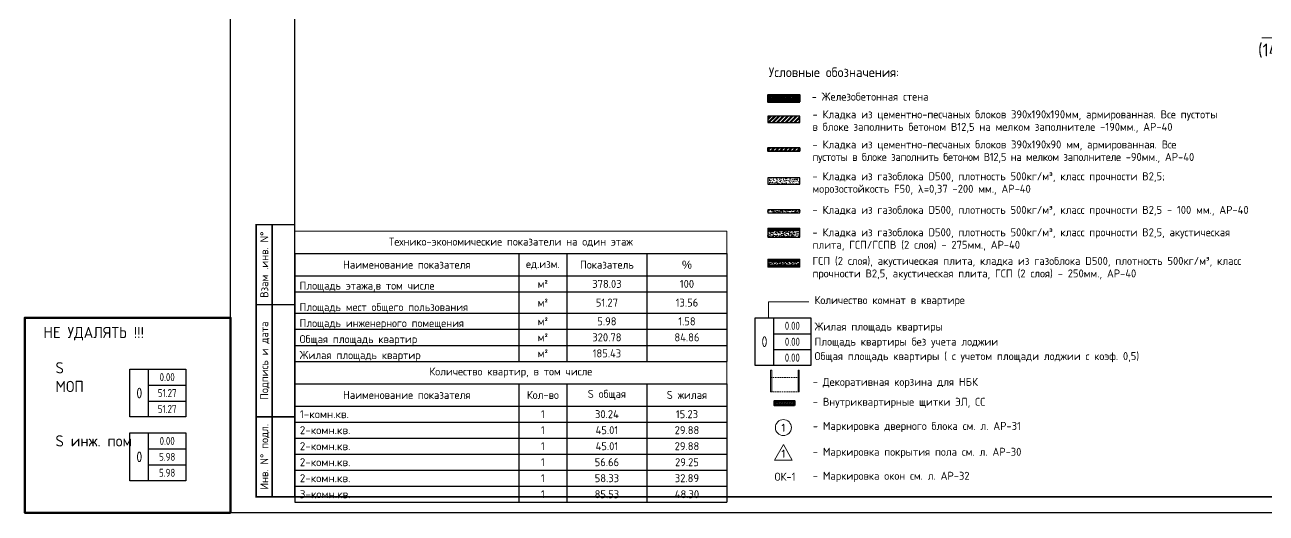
# Model space of a CAD drawing. Header units: millimetres. Extents: x -6427 to 93283, y -13 to 42012.
# Drawn here: x -6427 to 32338, y -13 to 15241 of the extents above; entities that cross this region are included whole.
import ezdxf
from ezdxf.enums import TextEntityAlignment as Align

# ---------------------------------------------------------------- set-up
doc = ezdxf.new("R2010")
doc.units = ezdxf.units.MM
doc.linetypes.add('HIDDEN2', pattern=[4.7625, 3.175, -1.5875])
doc.layers.get('Defpoints').update_dxf_attribs({"color": 6, "lineweight": 60})
for name, color, linetype in [('Layout frame', 96, 'Continuous'), ('АР_СКЦ 190мм', 44, 'Continuous'), ('АР_СКЦ 90мм', 54, 'Continuous'), ('АР_Текст', 7, 'Continuous'), ('ЭЛ_Щитки', 4, 'Continuous')]:
    doc.layers.add(name, color=color, linetype=linetype)
for name, color, linetype, lineweight in [('АР_Выноски', 114, 'Continuous', 5), ('АР_Газаблок 100мм', 24, 'Continuous', 30), ('АР_Газоблок 200мм', 84, 'Continuous', 30), ('АР_ГКЛ', 5, 'Continuous', 20), ('АР_Корзины', 5, 'Continuous', 9), ('АР_Марка двери', 25, 'Continuous', 9), ('АР_Марка окна', 5, 'Continuous', 9), ('АР_Марка пола', 1, 'Continuous', 9), ('АР_Монолит', 1, 'Continuous', 40), ('АР_Помещение-площадь', 7, 'Continuous', 5), ('АР_Утеплитель', 30, 'Continuous', 9), ('АР_Штамп', 7, 'Continuous', 25)]:
    doc.layers.add(name, color=color, linetype=linetype, lineweight=lineweight)
doc.styles.add('Annotative', font='romans.shx', dxfattribs={"width": 0.75})
doc.styles.add('Common Павел', font='')
doc.styles.add('GOST', font='')
doc.styles.add('GOST Common', font='', dxfattribs={"height": 350})
doc.styles.add('GOST Common_I', font='', dxfattribs={"height": 250})
doc.styles.get("Standard").update_dxf_attribs({"font": 'arial.ttf'})
doc.styles.get('Common Павел').set_extended_font_data('GOST Common')
doc.styles.get('GOST').set_extended_font_data('GOST 2.304 type A')
doc.styles.get('GOST Common').set_extended_font_data('GOST Common')
doc.styles.get('GOST Common_I').set_extended_font_data('GOST Common')
pattern_1 = [(50, (-32948, 26412.72), (145.74774, -12.75127), [15.24, -167.64]), (355, (-32948, 26412.72), (-28.19474, 152.8455), [12.192, -134.11247]), (100.45144, (-32935.85, 26411.66), (117.553, 140.0942), [12.952, -142.4722]), (46.1842, (-32948, 26453.36), (216.8632, -33.6339), [22.86, -251.46]), (96.63556, (-32929.93, 26450.56), (189.9233, 197.9409), [19.428, -213.7085]), (351.18415, (-32948, 26453.36), (189.9233, 197.9409), [18.288, -201.1678]), (21, (-32927.68, 26443.2), (121.2915, -81.81216), [15.24, -167.64]), (326, (-32927.68, 26443.2), (49.4416, 147.3504), [12.192, -134.112]), (71.45144, (-32917.57, 26436.39), (170.73314, 65.5382), [12.952, -142.47195]), (37.5, (-32948, 26412.725), (2.47088, 67.64403), [0, -132.4864, 0, -136.144, 0, -134.62]), (7.5, (-32948, 26412.725), (53.45573, 80.14446), [0, -77.6224, 0, -129.4384, 0, -51.308]), (327.5, (-32993.31, 26412.725), (108.472476, -4.582995), [0, -50.8, 0, -158.496, 0, -210.312]), (317.5, (-33013.63, 26412.725), (118.50335, 20.3412), [0, -66.04, 0, -105.2576, 0, -149.352])]
pattern_2 = [(45, (-61821.83, 9269.363), (-33.67596, 33.67596), []), (135, (-61821.83, 9269.363), (-33.67596, -33.67596), [])]

# ---------------------------------------------------------------- blocks, each defined once
blk = doc.blocks.new('*U25')
for points, const_width in [([(-594, 0), (0, 0), (0, 420), (-594, 420)], 0.25), ([(-574, 5), (-5, 5), (-5, 415), (-574, 415)], 0.5)]:
    blk.add_lwpolyline(points, close=True, dxfattribs=dict(const_width=const_width))
at = {"const_width": 0.5}
for points in [[(-574, 5), (-586, 5), (-586, 90), (-574, 90)], [(-581, 5), (-581, 90)], [(-586, 65), (-574, 65)], [(-574, 30), (-586, 30)]]:
    blk.add_lwpolyline(points, dxfattribs=at)
at = {"linetype": 'Continuous', "style": 'Common Павел'}
for s, p in [('Взам .инв. N%%d', (-583.5, 77.5)), ('Подпись и дата', (-583.5, 47.5)), ('Инв. N%%D подл.', (-583.5, 17.5))]:
    blk.add_text(s, height=2.5, rotation=90, dxfattribs=at).set_placement(p, align=Align.MIDDLE_CENTER)
blk = doc.blocks.new('FT_AREA_TYPE_01')
at = {"color": 0, "linetype": 'ByBlock', "lineweight": -2}
for p, q in [((-10.5, 0), (-10.5, 18)), ((-10.5, 18), (10.5, 18)), ((-3.5, 0), (-3.5, 18)), ((10.5, 18), (10.5, 0)), ((-3.5, 12), (10.5, 12)), ((-3.5, 6), (10.5, 6)), ((10.5, 0), (-10.5, 0))]:
    blk.add_line(p, q, dxfattribs=at)
at = {"color": 0, "linetype": 'ByBlock', "lineweight": -2, "style": 'Annotative', "flags": 8}
for tag, height, p in [('ROOMS_AREA', 3, (3.5, 13.5)), ('ROOM_NUMBER', 4, (-7, 7)), ('COMMON_AREA', 3, (3.5, 7.5)), ('GRAND_COMMON_AREA', 3, (3.5, 1.5))]:
    blk.add_attdef(tag, text='', height=height, dxfattribs=at).set_placement(p, align=Align.CENTER)
blk = doc.blocks.new('*T97')
at = {"layer": 'Defpoints', "color": 8, "linetype": 'ByBlock', "lineweight": 0, "transparency": 16777216}
for p, q in [((0, 0), (13500, 0)), ((0, 0), (0, -700)), ((13500, 0), (13500, -700)), ((13500, -4070), (13500, -4770))]:
    blk.add_line(p, q, dxfattribs=at)
at = {"layer": 'АР_Текст', "color": 0, "lineweight": -2, "transparency": 16777216}
for p, q in [((0, -700), (7000, -700)), ((0, -700), (0, -8470)), ((7000, -700), (7000, -4070)), ((8500, -700), (8500, -4070)), ((11000, -700), (11000, -4070)), ((13500, -700), (13500, -1400)), ((0, -1400), (13500, -1400)), ((0, -1900), (13500, -1900)), ((0, -2570), (13500, -2570)), ((0, -3070), (8500, -3070)), ((0, -3570), (13500, -3570)), ((0, -4070), (13500, -4070)), ((0, -4770), (13500, -4770)), ((7000, -4770), (7000, -7470)), ((8500, -4770), (8500, -8470)), ((11000, -4770), (11000, -8470)), ((13500, -4770), (13500, -8470)), ((0, -5470), (13500, -5470)), ((0, -5970), (13500, -5970)), ((0, -6470), (13500, -6470)), ((0, -6970), (13500, -6970)), ((0, -7470), (13500, -7470)), ((0, -7970), (13500, -7970)), ((0, -8470), (13500, -8470))]:
    blk.add_line(p, q, dxfattribs=at)
at = {"layer": 'АР_Текст', "color": 0, "linetype": 'ByBlock', "lineweight": -2, "transparency": 16777216}
for p, q in [((7000, -700), (13500, -700)), ((13500, -1400), (13500, -4070)), ((8500, -3070), (13500, -3070)), ((7000, -7470), (7000, -8470))]:
    blk.add_line(p, q, dxfattribs=at)
at = {"layer": 'АР_Текст', "color": 0, "transparency": 16777216, "char_height": 250}
for s, insert, width, attachment_point in [('{\\fGOST Common|b0|i0|c204|p34;\\C256;Технико-экономические показатели на один этаж}', (6750, -350), 13497, 5), ('{\\fGOST Common|b0|i0|c204|p34;\\C256;ед.изм.}', (7750, -1050), 1497, 5), ('{\\fGOST Common|b0|i0|c204|p34;\\C256;Показатель}', (9750, -1050), 2497, 5), ('%', (12250, -1050), 2497, 5), ('{\\fGOST Common|b0|i0|c204|p34;378.03}', (9750, -1650), 2497, 5), ('{\\fGOST Common|b0|i0|c204|p34;100', (12250, -1650), 2497, 5), ('{\\fGOST Common|b0|i0|c204|p34;13.56}', (12250, -2235), 2497, 5), ('{\\fGOST Common|b0|i0|c204|p34;1.58}', (12250, -2820), 2497, 5), ('{\\fGOST Common|b0|i0|c204|p34;84.86}', (12250, -3320), 2497, 5), ('{\\fGOST Common|b0|i0|c204|p34;\\C256;Наименование показателя}', (3500, -5120), 6997, 5), ('{\\fISOCPEUR|b0|i0|c204|p34;\\C256; 1-комн.кв.}', (2, -5720), 6997, 4), ('{\\fISOCPEUR|b0|i0|c204|p34;\\C256; \\fISOCPEUR|b0|i0|c0|p34;2\\fISOCPEUR|b0|i0|c204|p34;-комн.кв.}', (2, -6220), 6997, 4), ('{\\fISOCPEUR|b0|i0|c204|p34;\\C256; \\fISOCPEUR|b0|i0|c0|p34;2\\fISOCPEUR|b0|i0|c204|p34;-комн.кв.}', (2, -6720), 6997, 4), ('{\\fISOCPEUR|b0|i0|c204|p34;\\C256; \\fISOCPEUR|b0|i0|c0|p34;2\\fISOCPEUR|b0|i0|c204|p34;-комн.кв.}', (2, -7220), 6997, 4), ('{\\fISOCPEUR|b0|i0|c204|p34;\\C256; \\fISOCPEUR|b0|i0|c0|p34;2\\fISOCPEUR|b0|i0|c204|p34;-комн.кв.}', (2, -7720), 6997, 4), ('{\\fISOCPEUR|b0|i0|c204|p34;\\C256; \\fISOCPEUR|b0|i0|c0|p34;3\\fISOCPEUR|b0|i0|c204|p34;-комн.кв.}', (2, -8220), 6997, 4)]:
    blk.add_mtext(s, dxfattribs=dict(at, insert=insert, width=width, attachment_point=attachment_point))
for s, insert, width, attachment_point, style in [('{\\C256;Наименование показателя}', (3500, -1050), 6997, 5, 'GOST Common_I'), ('м²', (7750, -1650), 1497, 5, 'GOST Common'), ('{\\C256; Площадь этажа,в том числе}', (2, -1898), 6997, 7, 'GOST Common'), ('{\\C256; Площадь мест общего пользования}', (2, -2568), 6997, 7, 'GOST Common'), ('м²', (7750, -2235), 1497, 5, 'GOST Common'), ('51.27', (9750, -2235), 2497, 5, 'GOST Common_I'), ('м²', (7750, -2820), 1497, 5, 'GOST Common'), ('5.98', (9750, -2820), 2497, 5, 'GOST Common_I'), ('{\\C256; Площадь инженерного помещения}', (2, -3068), 6997, 7, 'GOST Common'), ('{\\C256; Общая площадь квартир }', (2, -3568), 6997, 7, 'GOST Common'), ('м²', (7750, -3320), 1497, 5, 'GOST Common'), ('320.78', (9750, -3320), 2497, 5, 'GOST Common_I'), ('{\\C256; Жилая площадь квартир }', (2, -4068), 6997, 7, 'GOST Common'), ('м²', (7750, -3820), 1497, 5, 'GOST Common'), ('185.43', (9750, -3820), 2497, 5, 'GOST Common_I'), ('{\\C256;Количество квартир, в том числе}', (6750, -4420), 13497, 5, 'GOST Common_I'), ('Кол-во', (7750, -5120), 1497, 5, 'GOST Common_I'), ('S общая', (9750, -5120), 2497, 5, 'GOST Common_I'), ('S жилая', (12250, -5120), 2497, 5, 'GOST Common_I'), ('1', (7750, -5720), 1497, 5, 'GOST Common_I'), ('30.24', (9750, -5720), 2497, 5, 'GOST Common_I'), ('15.23', (12250, -5720), 2497, 5, 'GOST Common_I'), ('1', (7750, -6220), 1497, 5, 'GOST Common_I'), ('45.01', (9750, -6220), 2497, 5, 'GOST Common_I'), ('29.88', (12250, -6220), 2497, 5, 'GOST Common_I'), ('1', (7750, -6720), 1497, 5, 'GOST Common_I'), ('45.01', (9750, -6720), 2497, 5, 'GOST Common_I'), ('29.88', (12250, -6720), 2497, 5, 'GOST Common_I'), ('1', (7750, -7220), 1497, 5, 'GOST Common_I'), ('56.66', (9750, -7220), 2497, 5, 'GOST Common_I'), ('29.25', (12250, -7220), 2497, 5, 'GOST Common_I'), ('1', (7750, -7720), 1497, 5, 'GOST Common_I'), ('58.33', (9750, -7720), 2497, 5, 'GOST Common_I'), ('32.89', (12250, -7720), 2497, 5, 'GOST Common_I'), ('1', (7750, -8220), 1497, 5, 'GOST Common_I'), ('85.53', (9750, -8220), 2497, 5, 'GOST Common_I'), ('48.30', (12250, -8220), 2497, 5, 'GOST Common_I')]:
    blk.add_mtext(s, dxfattribs=dict(at, insert=insert, width=width, attachment_point=attachment_point, style=style))
blk = doc.blocks.new('_Марки_ Дверь - Марка-185316-Условные обозначения')
at = {"layer": 'АР_Марка двери'}
blk.add_circle((4614.6, 3445.4), 50, dxfattribs=at)
blk = doc.blocks.new('A$C3d773c7d')
at = {"layer": 'ЭЛ_Щитки'}
h = blk.add_hatch(dxfattribs=at)
h.set_pattern_fill('ANGLE', color=256, scale=5)
h.set_pattern_definition([(0, (155981.438, -14120.167), (0, 34.925), [25.4, -9.525]), (90, (155981.438, -14120.167), (-34.925, 2e-15), [25.4, -9.525])])
h.paths.add_polyline_path([(-208, 0), (208, 0), (208, 100), (-208, 100)])
at = {"layer": 'ЭЛ_Щитки', "lineweight": 40}
blk.add_lwpolyline([(-208, 0), (208, 0), (208, 100), (-208, 100)], close=True, dxfattribs=at)
blk = doc.blocks.new('A$C389248CB')
at = {"layer": 'АР_Корзины', "linetype": 'Continuous', "lineweight": 5, "ltscale": 0.2}
for points in [[(-410, 0), (-450, 0), (-450, 670), (-410, 670)], [(450, 0), (410, 0), (410, 670), (450, 670)]]:
    blk.add_lwpolyline(points, close=True, dxfattribs=at)
at = {"layer": 'АР_Корзины', "linetype": 'HIDDEN2', "lineweight": 15, "ltscale": 15}
blk.add_lwpolyline([(-450, 220), (450, 220), (450, 670), (-450, 670)], close=True, dxfattribs=at)
blk = doc.blocks.new('A$Cfbf6b927')
at = {"layer": 'АР_Газаблок 100мм', "lineweight": 0, "ltscale": 0.5}
h = blk.add_hatch(dxfattribs=at)
h.set_pattern_fill('AR-CONC', color=256, scale=0.8, style=0)
h.set_pattern_definition(pattern_1)
h.paths.add_polyline_path([(922, 4206), (922, 4306), (-78, 4306), (-78, 4206)])
h = blk.add_hatch(dxfattribs=at)
h.set_pattern_fill('AR-CONC', color=256, scale=0.8, style=0)
h.set_pattern_definition([(50, (-61821.83, 9269.36), (145.74774, -12.75127), [15.24, -167.64]), (355, (-61821.83, 9269.36), (-28.19474, 152.84548), [12.192, -134.11247]), (100.45144, (-61809.68, 9268.3), (117.553, 140.0942), [12.952, -142.4722]), (46.1842, (-61821.83, 9310), (216.86323, -33.63386), [22.86, -251.46]), (96.63556, (-61803.76, 9307.2), (189.9233, 197.9409), [19.428, -213.7085]), (351.18415, (-61821.83, 9310), (189.9233, 197.9409), [18.288, -201.1678]), (21, (-61801.51, 9299.84), (121.29151, -81.81216), [15.24, -167.64]), (326, (-61801.51, 9299.84), (49.44162, 147.35037), [12.192, -134.112]), (71.45144, (-61791.4, 9293.03), (170.73314, 65.5382), [12.952, -142.47195]), (37.5, (-61821.83, 9269.363), (2.470883, 67.64403), [0, -132.4864, 0, -136.144, 0, -134.62]), (7.5, (-61821.83, 9269.36), (53.45573, 80.14446), [0, -77.6224, 0, -129.4384, 0, -51.308]), (327.5, (-61867.143, 9269.363), (108.472476, -4.582995), [0, -50.8, 0, -158.496, 0, -210.312]), (317.5, (-61887.46, 9269.36), (118.50335, 20.34119), [0, -66.04, 0, -105.2576, 0, -149.352])])
h.paths.add_polyline_path([(-78, 2689), (-78, 2589), (922, 2589), (922, 2689)])
at = {"layer": 'АР_Газоблок 200мм', "lineweight": 0, "ltscale": 0.5}
h = blk.add_hatch(dxfattribs=at)
h.set_pattern_fill('AR-CONC', color=256, scale=0.8, style=0)
h.set_pattern_definition(pattern_1)
h.paths.add_polyline_path([(922, 5106), (922, 5306), (-78, 5306), (-78, 5106)])
h = blk.add_hatch(dxfattribs=at)
h.set_pattern_fill('AR-CONC', color=256, scale=0.8, style=0)
h.set_pattern_definition([(50, (-49951.83, 10231.18), (145.74774, -12.75127), [15.24, -167.64]), (355, (-49951.83, 10231.18), (-28.19474, 152.84548), [12.192, -134.11247]), (100.45144, (-49939.68, 10230.12), (117.553, 140.0942), [12.952, -142.4722]), (46.1842, (-49951.83, 10271.82), (216.86323, -33.63386), [22.86, -251.46]), (96.63556, (-49933.76, 10269.02), (189.9233, 197.9409), [19.428, -213.7085]), (351.18415, (-49951.83, 10271.82), (189.9233, 197.9409), [18.288, -201.1678]), (21, (-49931.51, 10261.66), (121.2915, -81.81216), [15.24, -167.64]), (326, (-49931.51, 10261.66), (49.44162, 147.35037), [12.192, -134.112]), (71.45144, (-49921.4, 10254.85), (170.73314, 65.5382), [12.952, -142.47195]), (37.5, (-49951.83, 10231.183), (2.47088, 67.64403), [0, -132.4864, 0, -136.144, 0, -134.62]), (7.5, (-49951.83, 10231.18), (53.45573, 80.14446), [0, -77.6224, 0, -129.4384, 0, -51.308]), (327.5, (-49997.144, 10231.183), (108.472476, -4.582995), [0, -50.8, 0, -158.496, 0, -210.312]), (317.5, (-50017.46, 10231.18), (118.50335, 20.3412), [0, -66.04, 0, -105.2576, 0, -149.352])])
h.paths.add_polyline_path([(922, 3451), (922, 3651), (-78, 3651), (-78, 3451)])
at = {"layer": 'АР_Монолит', "lineweight": 0, "ltscale": 50}
h = blk.add_hatch(dxfattribs=at)
h.set_pattern_fill('ANSI35', color=256, scale=10)
h.set_pattern_definition([(45, (-32948, 26312.725), (-44.90128, 44.90128), []), (45, (-32903.1, 26312.725), (-44.90128, 44.90128), [79.375, -15.875, 0, -15.875])])
h.paths.add_polyline_path([(922, 7682), (922, 7882), (-78, 7882), (-78, 7682)])
at = {"layer": 'АР_СКЦ 190мм', "lineweight": 0, "ltscale": 50}
h = blk.add_hatch(dxfattribs=at)
h.set_pattern_fill('ANSI32', color=256, scale=10)
h.set_pattern_definition([(45, (-32948, 26312.725), (-67.35192, 67.35192), []), (45, (-32903.1, 26312.725), (-67.35192, 67.35192), [])])
h.paths.add_polyline_path([(922, 7228), (-78, 7228), (-78, 7028), (922, 7028)])
at = {"layer": 'АР_СКЦ 90мм', "lineweight": 5, "ltscale": 50}
h = blk.add_hatch(dxfattribs=at)
h.set_pattern_fill('ANSI32', color=256, scale=10)
h.set_pattern_definition([(45, (-32948, 26412.725), (-67.35192, 67.35192), []), (45, (-32903.1, 26412.725), (-67.35192, 67.35192), [])])
h.paths.add_polyline_path([(922, 6138), (922, 6238), (-78, 6238), (-78, 6138)])
at = {"layer": 'АР_Утеплитель', "lineweight": 0, "ltscale": 50}
h = blk.add_hatch(dxfattribs=at)
h.set_pattern_fill('ANSI37', color=256, scale=15)
h.set_pattern_definition([(45, (-49951.83, 10231.183), (-33.67596, 33.67596), []), (135, (-49951.83, 10231.183), (-33.67596, -33.67596), [])])
h.paths.add_polyline_path([(922, 3651), (922, 3701), (-78, 3701), (-78, 3651)])
h = blk.add_hatch(dxfattribs=at)
h.set_pattern_fill('ANSI37', color=256, scale=15)
h.set_pattern_definition(pattern_2)
h.paths.add_polyline_path([(-78, 2689), (-78, 2739), (922, 2739), (922, 2689)])
h = blk.add_hatch(dxfattribs=at)
h.set_pattern_fill('ANSI37', color=256, scale=15)
h.set_pattern_definition(pattern_2)
h.paths.add_polyline_path([(-78, 2589), (-78, 2539), (922, 2539), (922, 2589)])
at = {"lineweight": 5, "ltscale": 50}
blk.add_lwpolyline([(-51, 932), (-51, 1433), (1210, 1433)], dxfattribs=at)
at = {"layer": 'АР_Газаблок 100мм', "lineweight": 30, "ltscale": 0.5}
for points in [[(922, 4206), (922, 4306), (-78, 4306), (-78, 4206)], [(-78, 2689), (-78, 2589), (922, 2589), (922, 2689)]]:
    blk.add_lwpolyline(points, close=True, dxfattribs=at)
at = {"layer": 'АР_Газоблок 200мм', "lineweight": 30, "ltscale": 50}
blk.add_lwpolyline([(922, 5106), (922, 5306), (-78, 5306), (-78, 5106)], close=True, dxfattribs=at)
at = {"layer": 'АР_Газоблок 200мм', "lineweight": 30, "ltscale": 0.5}
blk.add_lwpolyline([(922, 3451), (922, 3651), (-78, 3651), (-78, 3451)], close=True, dxfattribs=at)
at = {"layer": 'АР_ГКЛ', "lineweight": 0, "ltscale": 50}
for points in [[(922, 3701), (922, 3726), (-78, 3726), (-78, 3701)], [(-78, 2739), (-78, 2764), (922, 2764), (922, 2739)], [(-78, 2539), (-78, 2514), (922, 2514), (922, 2539)]]:
    blk.add_lwpolyline(points, close=True, dxfattribs=at)
at = {"layer": 'АР_Марка пола'}
blk.add_lwpolyline([(410, -3030), (130, -3514), (690, -3514), (410, -3030)], dxfattribs=at)
at = {"layer": 'АР_Монолит', "ltscale": 50}
blk.add_lwpolyline([(922, 7682), (922, 7882), (-78, 7882), (-78, 7682)], close=True, dxfattribs=at)
at = {"layer": 'АР_СКЦ 190мм', "lineweight": 30, "ltscale": 50}
blk.add_lwpolyline([(922, 7228), (-78, 7228), (-78, 7028), (922, 7028)], close=True, dxfattribs=at)
at = {"layer": 'АР_СКЦ 90мм', "lineweight": 35, "ltscale": 50}
blk.add_lwpolyline([(922, 6138), (922, 6238), (-78, 6238), (-78, 6138)], close=True, dxfattribs=at)
at = {"layer": 'АР_Утеплитель', "ltscale": 50}
for points in [[(922, 3651), (922, 3701), (-78, 3701), (-78, 3651)], [(-78, 2689), (-78, 2739), (922, 2739), (922, 2689)], [(-78, 2589), (-78, 2539), (922, 2539), (922, 2589)]]:
    blk.add_lwpolyline(points, close=True, dxfattribs=at)
at = {"layer": 'АР_Корзины', "xscale": -1, "rotation": 180}
blk.add_blockref('A$C389248CB', (458, -709), dxfattribs=at)
at = {"layer": 'АР_Марка двери', "xscale": 5, "yscale": 5, "zscale": 5}
blk.add_blockref('_Марки_ Дверь - Марка-185316-Условные обозначения', (-22663, -19724), dxfattribs=at)
at = {"layer": 'АР_Помещение-площадь', "color": 1, "lineweight": 25}
ref = blk.add_blockref('FT_AREA_TYPE_01', (400, -562), dxfattribs=dict(at, xscale=83, yscale=83, zscale=83))
ref.add_attrib('ROOM_NUMBER', '0', dxfattribs={"layer": '0', "color": 0, "linetype": 'ByBlock', "lineweight": -2, "height": 332, "style": 'GOST'}).set_placement((-179, 19), align=Align.CENTER)
ref.add_attrib('ROOMS_AREA', '0.00', dxfattribs={"layer": '0', "color": 0, "linetype": 'ByBlock', "lineweight": -2, "height": 249, "style": 'GOST'}).set_placement((691, 558), align=Align.CENTER)
ref.add_attrib('COMMON_AREA', '0.00', dxfattribs={"layer": '0', "color": 0, "linetype": 'ByBlock', "lineweight": -2, "height": 249, "style": 'GOST'}).set_placement((692, 60), align=Align.CENTER)
ref.add_attrib('GRAND_COMMON_AREA', '0.00', dxfattribs={"layer": '0', "color": 0, "linetype": 'ByBlock', "lineweight": -2, "height": 249, "style": 'GOST'}).set_placement((690, -438), align=Align.CENTER)
at = {"layer": 'ЭЛ_Щитки', "xscale": -1.5, "yscale": 1.5, "zscale": 1.5}
blk.add_blockref('A$C3d773c7d', (448, -1809), dxfattribs=at)
at = {"layer": 'АР_Марка двери', "insert": (410, -2378), "char_height": 250, "width": 524.97, "attachment_point": 2, "line_spacing_factor": 1.022761, "style": 'GOST Common_I'}
blk.add_mtext('1', dxfattribs=at)
at = {"layer": 'АР_Марка окна', "insert": (461, -4032), "char_height": 250, "width": 2400, "attachment_point": 5, "style": 'GOST Common_I'}
blk.add_mtext('ОК-1', dxfattribs=at)
at = {"layer": 'АР_Марка пола', "style": 'GOST Common_I'}
blk.add_text('1', height=250, dxfattribs=at).set_placement((410, -3514), align=Align.BOTTOM_CENTER)
at = {"layer": 'АР_Текст', "lineweight": 9, "attachment_point": 1, "line_spacing_factor": 0.938137, "style": 'GOST Common_I'}
for s, insert, char_height, width in [('\\pt385.713,771.429,1157.142,1542.858,1928.571,2314.287,2700,3085.713,3471.429,3857.142,4242.858,4628.571,5014.287,5400,5785.713,6171.429,6557.142,6942.858,7328.571,7714.287,8100,8485.713,8871.429,9257.142,9642.858,10028.571,10414.287,10800,11185.713,11571.429,11957.142,12342.858;Условные обозначения:', (-46, 8751), 300, 5592.37), ('\\pt1200,2400,3600,4800,6000,7200,8400,9600,10800,12000,13200,14400,15600,16800,18000,19200,20400,21600,22800,24000,25200,26400,27600,28800,30000,31200,32400,33600,34800,36000,37200,38400;- Железобетонная стена ', (1293, 7964), 250, 7787.39), ('\\pt1200,2400,3600,4800,6000,7200,8400,9600,10800,12000,13200,14400,15600,16800,18000,19200,20400,21600,22800,24000,25200,26400,27600,28800,30000,31200,32400,33600,34800,36000,37200,38400;- Кладка из цементно-песчаных блоков 390х190х190мм, армированная. Все пустоты в блоке заполнить бетоном В12,5 на мелком заполнителе -190мм., {\\C1;АР-40}', (1320, 7411), 250, 12696.14), ('\\pt1200,2400,3600,4800,6000,7200,8400,9600,10800,12000,13200,14400,15600,16800,18000,19200,20400,21600,22800,24000,25200,26400,27600,28800,30000,31200,32400,33600,34800,36000,37200,38400;- Кладка из цементно-песчаных блоков 390х190х90 мм, армированная. {\\T0.95;Все пустоты в блоке заполнить бетоном В12,5 на мелком заполнителе} -90мм., {\\C1;АР-40}', (1320, 6471), 250, 12540.4), ('\\pt1200,2400,3600,4800,6000,7200,8400,9600,10800,12000,13200,14400,15600,16800,18000,19200,20400,21600,22800,24000,25200,26400,27600,28800,30000,31200,32400,33600,34800,36000,37200,38400;- Кладка из газоблока D500, плотность 500кг/м{\\fISOCPEUR|b0|i0|c0|p34;³}, класс прочности В2,5; морозостойкость F50, λ=0,37 -200 мм., {\\C1;АР-40}', (1320, 5477), 250, 12540.4), ('\\pt1200,2400,3600,4800,6000,7200,8400,9600,10800,12000,13200,14400,15600,16800,18000,19200,20400,21600,22800,24000,25200,26400,27600,28800,30000,31200,32400,33600,34800,36000,37200,38400;- Кладка из газоблока D500, плотность 500кг/м{\\fISOCPEUR|b0|i0|c0|p34;³}, класс прочности В2,5 - 100 мм., {\\C1;АР-40}', (1320, 4427), 250, 13623.2), ('\\pt1200,2400,3600,4800,6000,7200,8400,9600,10800,12000,13200,14400,15600,16800,18000,19200,20400,21600,22800,24000,25200,26400,27600,28800,30000,31200,32400,33600,34800,36000,37200,38400;- Кладка из газоблока D500, плотность 500кг/м{\\fISOCPEUR|b0|i0|c0|p34;³}, класс прочности В2,5, акустическая плита, ГСП/ГСПВ (2 слоя) - 275мм., {\\C1;АР-40}', (1320, 3727), 250, 13623.2), ('ГСП (2 слоя), акустическая плита, кладка из газоблока D500, плотность 500кг/м³, класс прочности В2,5, акустическая плита, ГСП (2 слоя) - 250мм., {\\C1;АР-40}', (1320, 2833), 250, 14732.63), ('\\pt1200,2400,3600,4800,6000,7200,8400,9600,10800,12000,13200,14400,15600,16800,18000,19200,20400,21600,22800,24000,25200,26400,27600,28800,30000,31200,32400,33600,34800,36000,37200,38400;Количество комнат в квартире', (1384, 1610), 250, 8983.88), ('\\pt1200,2400,3600,4800,6000,7200,8400,9600,10800,12000,13200,14400,15600,16800,18000,19200,20400,21600,22800,24000,25200,26400,27600,28800,30000,31200,32400,33600,34800,36000,37200,38400;Жилая площадь квартиры', (1384, 782), 250, 8983.88), ('\\pt1200,2400,3600,4800,6000,7200,8400,9600,10800,12000,13200,14400,15600,16800,18000,19200,20400,21600,22800,24000,25200,26400,27600,28800,30000,31200,32400,33600,34800,36000,37200,38400;Площадь квартиры без учета лоджии', (1384, 312), 250, 8983.88), ('\\pt1200,2400,3600,4800,6000,7200,8400,9600,10800,12000,13200,14400,15600,16800,18000,19200,20400,21600,22800,24000,25200,26400,27600,28800,30000,31200,32400,33600,34800,36000,37200,38400;Общая площадь квартиры ( с учетом площади лоджии с коэф. 0,5)', (1384, -140), 250, 12459.22), ('\\pt1200,2400,3600,4800,6000,7200,8400,9600,10800,12000,13200,14400,15600,16800,18000,19200,20400,21600,22800,24000,25200,26400,27600,28800,30000,31200,32400,33600,34800,36000,37200,38400;- Декоративная корзина для НБК', (1326, -945), 250, 8983.88), ('\\pt1200,2400,3600,4800,6000,7200,8400,9600,10800,12000,13200,14400,15600,16800,18000,19200,20400,21600,22800,24000,25200,26400,27600,28800,30000,31200,32400,33600,34800,36000,37200,38400;- Внутриквартирные щитки ЭЛ, СС ', (1332, -1568), 250, 10105.7), ('\\pt1200,2400,3600,4800,6000,7200,8400,9600,10800,12000,13200,14400,15600,16800,18000,19200,20400,21600,22800,24000,25200,26400,27600,28800,30000,31200,32400,33600,34800,36000,37200,38400;- Маркировка дверного блока см. л. {\\C1;АР-31}', (1332, -2322), 250, 8983.88), ('\\pt1200,2400,3600,4800,6000,7200,8400,9600,10800,12000,13200,14400,15600,16800,18000,19200,20400,21600,22800,24000,25200,26400,27600,28800,30000,31200,32400,33600,34800,36000,37200,38400;- Маркировка покрытия пола см. л. {\\C1;АР-30}', (1332, -3129), 250, 8983.88), ('\\pt1200,2400,3600,4800,6000,7200,8400,9600,10800,12000,13200,14400,15600,16800,18000,19200,20400,21600,22800,24000,25200,26400,27600,28800,30000,31200,32400,33600,34800,36000,37200,38400;- Маркировка окон см. л. {\\C1;АР-32}', (1332, -3879), 250, 8983.88)]:
    blk.add_mtext(s, dxfattribs=dict(at, insert=insert, char_height=char_height, width=width))
blk = doc.blocks.new('A$Ce0ce27e4')
at = {"layer": 'АР_Выноски'}
blk.add_lwpolyline([(8304, -20809), (7378, -20809)], dxfattribs=at)
at = {"layer": 'АР_Выноски', "insert": (7255, -20983), "char_height": 400, "width": 546, "attachment_point": 1, "style": 'Common Павел'}
blk.add_mtext('(14)', dxfattribs=at)

msp = doc.modelspace()

# ---------------------------------------------------------------- linework, layer by layer
at = {"layer": 'Defpoints'}
msp.add_lwpolyline([(0, 0), (-6426.8, 0), (-6426.8, 6092.8), (0, 6092.8)], close=True, dxfattribs=at)
at = {"layer": 'Layout frame'}
msp.add_lwpolyline([(0, 42000), (59400, 42000), (59400, 0), (0, 0)], close=True, dxfattribs=at)

# ---------------------------------------------------------------- block references
at = {"color": 5}
msp.add_blockref('A$Ce0ce27e4', (24829.7, 35638.7), dxfattribs=at)
at = {"color": 2}
msp.add_blockref('A$Cfbf6b927', (16850.5, 5158.8), dxfattribs=at)
msp.add_blockref('*T97', (2000, 8800))
at = {"layer": 'АР_Помещение-площадь', "color": 1, "lineweight": 25}
ref = msp.add_blockref('FT_AREA_TYPE_01', (-2272.5, 2992), dxfattribs=dict(at, xscale=83, yscale=83, zscale=83, rotation=359.999845954319))
ref.add_attrib('ROOM_NUMBER', '0', dxfattribs={"layer": '0', "color": 0, "linetype": 'ByBlock', "lineweight": -2, "height": 332, "rotation": 359.99985, "style": 'GOST'}).set_placement((-2851.6, 3573), align=Align.CENTER)
ref.add_attrib('ROOMS_AREA', '0.00', dxfattribs={"layer": '0', "color": 0, "linetype": 'ByBlock', "lineweight": -2, "height": 249, "rotation": 359.99985, "style": 'GOST'}).set_placement((-1981.8, 4112.5), align=Align.CENTER)
ref.add_attrib('COMMON_AREA', '51.27', dxfattribs={"layer": '0', "color": 0, "linetype": 'ByBlock', "lineweight": -2, "height": 249, "rotation": 359.99985, "style": 'GOST'}).set_placement((-1980.7, 3614.5), align=Align.CENTER)
ref.add_attrib('GRAND_COMMON_AREA', '51.27', dxfattribs={"layer": '0', "color": 0, "linetype": 'ByBlock', "lineweight": -2, "height": 249, "rotation": 359.99985, "style": 'GOST'}).set_placement((-1982.1, 3116.5), align=Align.CENTER)
ref = msp.add_blockref('FT_AREA_TYPE_01', (-2272.2, 1000), dxfattribs=dict(at, xscale=83, yscale=83, zscale=83, rotation=359.999845954319))
ref.add_attrib('ROOM_NUMBER', '0', dxfattribs={"layer": '0', "color": 0, "linetype": 'ByBlock', "lineweight": -2, "height": 332, "rotation": 359.99985, "style": 'GOST'}).set_placement((-2851.3, 1581), align=Align.CENTER)
ref.add_attrib('ROOMS_AREA', '0.00', dxfattribs={"layer": '0', "color": 0, "linetype": 'ByBlock', "lineweight": -2, "height": 249, "rotation": 359.99985, "style": 'GOST'}).set_placement((-1981.5, 2120.5), align=Align.CENTER)
ref.add_attrib('COMMON_AREA', '5.98', dxfattribs={"layer": '0', "color": 0, "linetype": 'ByBlock', "lineweight": -2, "height": 249, "rotation": 359.99985, "style": 'GOST'}).set_placement((-1980.5, 1622.5), align=Align.CENTER)
ref.add_attrib('GRAND_COMMON_AREA', '5.98', dxfattribs={"layer": '0', "color": 0, "linetype": 'ByBlock', "lineweight": -2, "height": 249, "rotation": 359.99985, "style": 'GOST'}).set_placement((-1981.9, 1124.5), align=Align.CENTER)
at = {"layer": 'АР_Штамп', "xscale": 100, "yscale": 100, "zscale": 100}
msp.add_blockref('*U25', (59400, 0), dxfattribs=at)

# ---------------------------------------------------------------- texts
at = {"char_height": 350, "attachment_point": 4, "style": 'Common Павел'}
for s, insert, width in [('{\\fGOST Common|b1|i0|c204|p34;\\C1;НЕ УДАЛЯТЬ !!!}', (-5845.8, 5594.8), 3486.281), ('S МОП', (-5469.5, 4237), 1246.075), ('S инж. пом', (-5469.3, 2245), 2360.291)]:
    msp.add_mtext(s, dxfattribs=dict(at, insert=insert, width=width))

doc.saveas('drawing.dxf')
